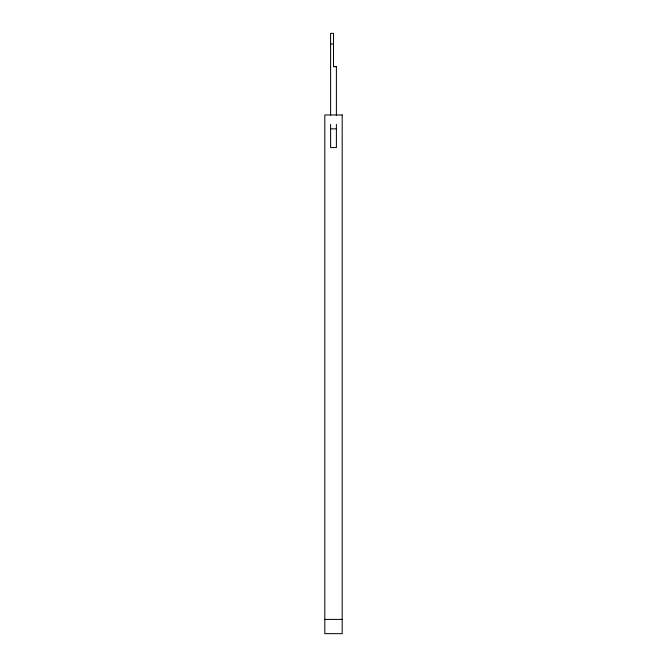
<?xml version="1.0" encoding="UTF-8"?>
<svg xmlns="http://www.w3.org/2000/svg" width="667" height="667" viewBox="0 0 667 667"><rect width="100%" height="100%" fill="white"/><g stroke="black" fill="none" stroke-linecap="round" stroke-linejoin="round"><path stroke-width="1" d="M330.607 43.964L333.5 43.964M333.5 66.575L336.393 66.65L333.5 66.65L333.5 33.35L330.607 33.35L330.607 66.65M330.607 128.839L336.393 128.839M324.812 619.41L342.188 619.41M336.393 67.225L336.393 115.349M336.393 124.437L336.393 147.582L330.607 147.582L330.607 124.437M330.607 67.225L330.607 115.349M342.188 114.957L324.812 114.957L324.812 633.65L342.188 633.65L342.188 114.957"/></g></svg>
